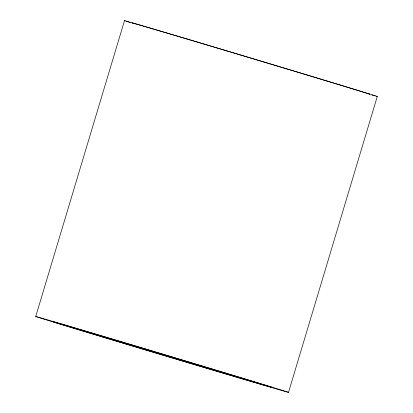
<?xml version="1.0" encoding="UTF-8"?>
<svg xmlns="http://www.w3.org/2000/svg" width="413" height="413" viewBox="0 0 413 413"><rect width="100%" height="100%" fill="white"/><g stroke="black" fill="none" stroke-linecap="round" stroke-linejoin="round"><path stroke-width="0.62" d="M35.714 316.523L124.483 20.65M288.517 392.35L377.286 96.477M124.886 20.805A131.984 0.459 16.7 0 1 252.947 58.703A131.984 0.459 16.7 0 1 376.475 96.296M375.262 95.966A131.984 0.459 16.7 0 1 371.86 95M130.276 22.524A131.984 0.459 16.7 0 1 129.326 22.23M128.773 22.054A131.984 0.459 16.7 0 1 125.831 21.12M249.529 57.706A124.117 0.434 16.7 0 1 368.99 94.05M133.285 23.35A124.117 0.434 16.7 0 1 132.397 23.056M132.015 22.911A124.117 0.434 16.7 0 1 132.145 22.916M132.779 23.082A124.117 0.434 16.7 0 1 248.931 57.526M93.617 334.287A131.984 0.459 16.7 0 0 288.382 392.34A131.984 0.459 16.7 0 0 104.35 336.678A131.984 0.459 16.7 0 0 93.617 334.287M102.367 336.863A115.129 0.403 16.7 0 0 272.255 387.497A115.129 0.403 16.7 0 0 111.727 338.944A115.129 0.403 16.7 0 0 102.367 336.863"/></g></svg>
